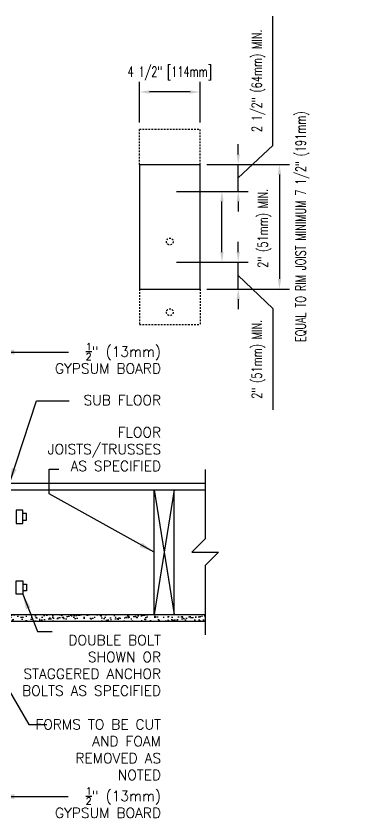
# Model space of a CAD drawing. Header units: inches. Extents: x 161 to 220.9, y 89.4 to 182.3.
# Drawn here: x 194.8 to 220.9, y 122.8 to 182.3 of the extents above; entities that cross this region are included whole.
import ezdxf

# ---------------------------------------------------------------- set-up
doc = ezdxf.new("R2010")
doc.units = ezdxf.units.IN
doc.header["$MEASUREMENT"] = 0
doc.header["$PDMODE"] = 3
doc.header["$PDSIZE"] = 0.0625
doc.linetypes.add('HIDDEN2', pattern=[0.1875, 0.125, -0.0625])
for name, color, linetype in [('HATCH', 12, 'Continuous'), ('LINE18', 9, 'Continuous'), ('line25', 2, 'Continuous'), ('LINE9', 9, 'Continuous'), ('TEXT', 4, 'Continuous')]:
    doc.layers.add(name, color=color, linetype=linetype)
doc.styles.add('DIM', font='romans.shx', dxfattribs={"width": 0.7})
doc.styles.add('ROMANS', font='romans.shx', dxfattribs={"height": 0.75})
doc.dimstyles.new('ext_12', dxfattribs={"dimscale": 12, "dimtxt": 0.09375, "dimasz": 0.09375, "dimexe": 0.09375, "dimexo": 0.0625, "dimgap": 0.0625, "dimtad": 1, "dimdec": 1, "dimzin": 3, "dimdsep": 46, "dimlunit": 4, "dimtxsty": 'DIM', "dimcen": 0.09, "dimdle": 0.09375, "dimclrt": 4, "dimadec": 0, "dimazin": 0, "dimtfac": 1, "dimtdec": 1, "dimtmove": 2, "dimatfit": 3, "dimfxl": 1, "dimfrac": 2, "dimtolj": 1, "dimtzin": 0, "dimarcsym": 0})
doc.dimstyles.new('ext_8', dxfattribs={"dimscale": 8, "dimtxt": 0.09375, "dimasz": 0.09375, "dimexe": 0.09375, "dimexo": 0.0625, "dimgap": 0.0625, "dimtad": 1, "dimdec": 1, "dimzin": 3, "dimdsep": 46, "dimlunit": 4, "dimtxsty": 'DIM', "dimcen": 0.09, "dimdle": 0.09375, "dimclrt": 4, "dimadec": 0, "dimazin": 0, "dimtfac": 1, "dimtdec": 1, "dimtmove": 2, "dimatfit": 3, "dimfxl": 1, "dimfrac": 2, "dimtolj": 1, "dimtzin": 0, "dimarcsym": 0})

# ---------------------------------------------------------------- blocks, each defined once
blk = doc.blocks.new('*D1')
at = {"layer": 'Defpoints', "color": 0, "transparency": 16777216}
for p in [(203.932, 176.654), (203.932, 173.902), (208.432, 173.902)]:
    blk.add_point(p, dxfattribs=at)
at = {"layer": 'TEXT', "color": 0, "lineweight": -2, "transparency": 16777216}
for p, q in [((203.932, 174.402), (203.932, 177.404)), ((208.432, 174.402), (208.432, 177.404)), ((207.682, 176.654), (204.682, 176.654))]:
    blk.add_line(p, q, dxfattribs=at)
at = {"layer": 'TEXT', "color": 0, "transparency": 16777216}
for points in [[(204.682, 176.779), (204.682, 176.529), (203.932, 176.654)], [(207.682, 176.779), (207.682, 176.529), (208.432, 176.654)]]:
    blk.add_solid(points, dxfattribs=at)
at = {"layer": 'TEXT', "color": 4, "transparency": 16777216, "insert": (206.182, 178.04), "char_height": 0.75, "attachment_point": 5, "style": 'DIM'}
blk.add_mtext('\\A1;4 1/2" [114mm]', dxfattribs=at)
blk = doc.blocks.new('*D2')
at = {"layer": 'Defpoints', "color": 0, "transparency": 16777216}
for p in [(208.432, 171.277), (208.432, 162.027), (214.326, 162.027)]:
    blk.add_point(p, dxfattribs=at)
at = {"layer": 'TEXT', "color": 0, "lineweight": -2, "transparency": 16777216}
for p, q in [((208.932, 171.277), (215.076, 171.277)), ((214.326, 170.527), (214.326, 162.777)), ((208.932, 162.027), (215.076, 162.027))]:
    blk.add_line(p, q, dxfattribs=at)
at = {"layer": 'TEXT', "color": 0, "transparency": 16777216}
for points in [[(214.201, 170.527), (214.451, 170.527), (214.326, 171.277)], [(214.201, 162.777), (214.451, 162.777), (214.326, 162.027)]]:
    blk.add_solid(points, dxfattribs=at)
at = {"layer": 'TEXT', "color": 4, "transparency": 16777216, "insert": (216.021, 166.652), "char_height": 0.75, "attachment_point": 5, "rotation": 90, "style": 'DIM'}
blk.add_mtext('\\A1;EQUAL TO RIM JOIST MINIMUM 7 1/2" (191mm) ', dxfattribs=at)
blk = doc.blocks.new('*D3')
at = {"layer": 'Defpoints', "color": 0, "transparency": 16777216}
for p in [(206.182, 164.027), (211.262, 164.027), (208.432, 162.027)]:
    blk.add_point(p, dxfattribs=at)
at = {"layer": 'TEXT', "color": 0, "lineweight": -2, "transparency": 16777216}
for p, q in [((211.262, 164.777), (211.262, 165.527)), ((206.682, 164.027), (212.012, 164.027)), ((211.262, 162.027), (211.262, 164.027)), ((211.262, 162.027), (211.262, 164.027)), ((211.262, 163.027), (213.833, 160.583)), ((208.932, 162.027), (212.012, 162.027)), ((211.262, 161.277), (211.262, 160.527)), ((213.833, 160.583), (213.833, 153.058))]:
    blk.add_line(p, q, dxfattribs=at)
at = {"layer": 'TEXT', "color": 0, "transparency": 16777216}
for points in [[(211.137, 164.777), (211.387, 164.777), (211.262, 164.027)], [(211.137, 161.277), (211.387, 161.277), (211.262, 162.027)]]:
    blk.add_solid(points, dxfattribs=at)
at = {"layer": 'TEXT', "color": 4, "transparency": 16777216, "insert": (212.761, 156.82), "char_height": 0.75, "attachment_point": 5, "rotation": 90, "style": 'DIM'}
blk.add_mtext('\\A1;2" (51mm) MIN.', dxfattribs=at)
blk = doc.blocks.new('*D4')
at = {"layer": 'Defpoints', "color": 0, "transparency": 16777216}
for p in [(206.182, 169.277), (210.054, 169.277), (206.182, 164.027)]:
    blk.add_point(p, dxfattribs=at)
at = {"layer": 'TEXT', "color": 0, "lineweight": -2, "transparency": 16777216}
for p, q in [((206.682, 169.277), (210.804, 169.277)), ((210.054, 164.777), (210.054, 168.527)), ((206.682, 164.027), (210.804, 164.027))]:
    blk.add_line(p, q, dxfattribs=at)
at = {"layer": 'TEXT', "color": 0, "transparency": 16777216}
for points in [[(209.929, 168.527), (210.179, 168.527), (210.054, 169.277)], [(209.929, 164.777), (210.179, 164.777), (210.054, 164.027)]]:
    blk.add_solid(points, dxfattribs=at)
at = {"layer": 'TEXT', "color": 4, "transparency": 16777216, "insert": (213.207, 166.542), "char_height": 0.75, "attachment_point": 5, "rotation": 90, "style": 'DIM'}
blk.add_mtext('\\A1;2" (51mm) MIN.', dxfattribs=at)
blk = doc.blocks.new('*D5')
at = {"layer": 'Defpoints', "color": 0, "transparency": 16777216}
for p in [(208.432, 171.277), (211.262, 171.277), (206.182, 169.277)]:
    blk.add_point(p, dxfattribs=at)
at = {"layer": 'TEXT', "color": 0, "lineweight": -2, "transparency": 16777216}
for p, q in [((213.833, 172.691), (213.833, 182.291)), ((211.262, 172.027), (211.262, 172.777)), ((211.262, 170.277), (213.833, 172.691)), ((208.932, 171.277), (212.012, 171.277)), ((211.262, 169.277), (211.262, 171.277)), ((211.262, 169.277), (211.262, 171.277)), ((206.682, 169.277), (212.012, 169.277)), ((211.262, 168.527), (211.262, 167.777))]:
    blk.add_line(p, q, dxfattribs=at)
at = {"layer": 'TEXT', "color": 0, "transparency": 16777216}
for points in [[(211.137, 172.027), (211.387, 172.027), (211.262, 171.277)], [(211.137, 168.527), (211.387, 168.527), (211.262, 169.277)]]:
    blk.add_solid(points, dxfattribs=at)
at = {"layer": 'TEXT', "color": 4, "transparency": 16777216, "insert": (212.761, 177.491), "char_height": 0.75, "attachment_point": 5, "rotation": 90, "style": 'DIM'}
blk.add_mtext('\\A1;2 1/2" (64mm) MIN.', dxfattribs=at)

msp = doc.modelspace()

# ---------------------------------------------------------------- hatches: boundary and pattern name
at = {"layer": 'HATCH'}
h = msp.add_hatch(dxfattribs=at)
h.set_pattern_fill('AR-SAND', color=256, scale=0.25, style=0)
h.set_pattern_definition([(37.5, (81.92716, 17.50815), (-0.0157483, 0.4817059), [0, -0.38, 0, -0.425, 0, -0.40625]), (7.5, (81.92716, 17.50815), (0.4424442, 0.7055365), [0, -0.205, 0, -0.3425, 0, -0.13125]), (327.5, (81.61966, 17.50815), (0.7785355, 0.0014148), [0, -0.125, 0, -0.45, 0, -0.5875]), (317.5, (81.61966, 17.50815), (0.7515317, 0.219419), [0, -0.0625, 0, -0.295, 0, -0.3375])])
h.paths.add_polyline_path([(208.81, 137.378), (208.81, 137.878), (193.013, 137.878), (193.013, 137.378)])

# ---------------------------------------------------------------- linework, layer by layer
for p, q in [((206.513, 147.128), (205.013, 137.878)), ((205.013, 147.128), (206.513, 137.878))]:
    msp.add_line(p, q, dxfattribs=at)
at = {"layer": 'LINE18'}
for p, q in [((203.932, 171.277), (203.932, 162.027)), ((203.932, 171.277), (208.432, 171.277)), ((208.432, 162.027), (208.432, 171.277)), ((203.932, 162.027), (208.432, 162.027))]:
    msp.add_line(p, q, dxfattribs=at)
for points in [[(194.763, 144.628), (195.263, 144.628), (195.263, 145.628), (194.763, 145.628)], [(194.763, 140.378), (195.263, 140.378), (195.263, 139.378), (194.763, 139.378)]]:
    msp.add_lwpolyline(points, close=True, dxfattribs=at)
for points in [[(195.263, 144.878), (195.544, 144.878), (195.544, 145.378), (195.263, 145.378)], [(195.263, 140.128), (195.544, 140.128), (195.544, 139.628), (195.263, 139.628)]]:
    msp.add_lwpolyline(points, dxfattribs=at)
at = {"layer": 'line25'}
for p, q in [((193.013, 147.128), (208.81, 147.128)), ((205.013, 137.878), (205.013, 147.128)), ((206.513, 137.878), (206.513, 147.128)), ((193.013, 137.878), (208.81, 137.878)), ((193.013, 137.878), (196.013, 137.878))]:
    msp.add_line(p, q, dxfattribs=at)
at = {"layer": 'LINE9', "linetype": 'HIDDEN2'}
for p, q in [((203.932, 173.902), (208.432, 173.902)), ((203.932, 171.277), (203.932, 173.902)), ((208.432, 171.277), (208.432, 173.902)), ((203.932, 162.027), (203.932, 159.402)), ((208.432, 162.027), (208.432, 159.402)), ((203.932, 159.402), (208.432, 159.402))]:
    msp.add_line(p, q, dxfattribs=at)
at = {"layer": 'LINE9'}
for p, q in [((193.013, 147.628), (208.81, 147.628)), ((193.013, 137.378), (208.81, 137.378))]:
    msp.add_line(p, q, dxfattribs=at)
msp.add_lwpolyline([(208.81, 148.628), (208.81, 143.503), (207.81, 142.503), (209.81, 142.503), (208.81, 141.503), (208.81, 136.378)], dxfattribs=at)
at = {"layer": 'LINE9', "linetype": 'HIDDEN2'}
for centre in [(206.182, 165.561), (206.182, 160.311)]:
    msp.add_circle(centre, 0.25, dxfattribs=at)
at = {"layer": 'TEXT'}
msp.add_line((197.223, 148.668), (197.953, 148.668), dxfattribs=at)

# ---------------------------------------------------------------- texts
at = {"layer": 'TEXT', "char_height": 0.75, "attachment_point": 6, "style": 'ROMANS'}
for s, insert, width in [('\\A1;{\\H0.7x;\\S1/2;}" (13mm) GYPSUM BOARD', (205.531, 156.885), 8.98542), ('\\A1;{\\H1x;SUB FLOOR}', (205.531, 153.782), 11.43486), ('\\A1;FLOOR JOISTS/TRUSSES \\PAS SPECIFIED', (205.531, 150.143), 11.43486), ('DOUBLE BOLT SHOWN OR STAGGERED ANCHOR BOLTS AS SPECIFIED', (205.531, 134.095), 11.43486), ('FORMS TO BE CUT AND FOAM REMOVED AS NOTED', (205.531, 127.841), 10.52477), ('\\A1;{\\H0.7x;\\S1/2;}" (13mm) GYPSUM BOARD', (205.531, 123.904), 9.12069)]:
    msp.add_mtext(s, dxfattribs=dict(at, insert=insert, width=width))

# ---------------------------------------------------------------- dimensions: what is measured, and where the dimension line sits
at = {"layer": 'TEXT'}
for base, p1, p2, text, override, picture, middle in [((211.262, 171.277), (206.182, 169.277), (208.432, 171.277), '2 1/2" (64mm) MIN.', {"dimtmove": 1}, '*D5', (213.833, 173.191)), ((210.054, 169.277), (206.182, 164.027), (206.182, 169.277), '2" (51mm) MIN.', {"dimtmove": 2}, '*D4', (213.207, 166.542)), ((211.262, 164.027), (208.432, 162.027), (206.182, 164.027), '2" (51mm) MIN.', {"dimtmove": 1}, '*D3', (213.833, 160.083))]:
    dim = msp.add_linear_dim(base=base, p1=p1, p2=p2, angle=90, text=text, dimstyle='ext_8', override=override, dxfattribs=at)
    dim.commit()
    dim.dimension.update_dxf_attribs({"geometry": picture, "text_midpoint": middle, "dimtype": 160})
dim = msp.add_linear_dim(base=(203.932, 176.654), p1=(208.432, 173.902), p2=(203.932, 173.902), dimstyle='ext_8', dxfattribs=at)
dim.commit()
dim.dimension.update_dxf_attribs({"geometry": '*D1', "text_midpoint": (206.182, 178.04), "dimtype": 160})
dim = msp.add_linear_dim(base=(214.326, 162.027), p1=(208.432, 171.277), p2=(208.432, 162.027), angle=90, text='EQUAL TO RIM JOIST MINIMUM 7 1/2" (191mm) ', dimstyle='ext_8', dxfattribs=at)
dim.commit()
dim.dimension.update_dxf_attribs({"geometry": '*D2', "text_midpoint": (216.021, 166.652), "dimtype": 160})

# ---------------------------------------------------------------- leaders
for points in [[(193.513, 157.35), (198.657, 157.35)], [(194.277, 147.628), (196.284, 153.736), (198.706, 153.736)], [(205.013, 142.503), (197.223, 146.837), (197.223, 148.668)], [(195.263, 139.378), (196.351, 136.604), (197.448, 136.604)], [(191.701, 136.566), (195.721, 129.719), (197.045, 129.719)], [(193.513, 124.364), (198.626, 124.364)]]:
    msp.add_leader(points, dimstyle='ext_12', override={"dimgap": 0.0625, "dimtad": 0}, dxfattribs=at)

doc.saveas('drawing.dxf')
